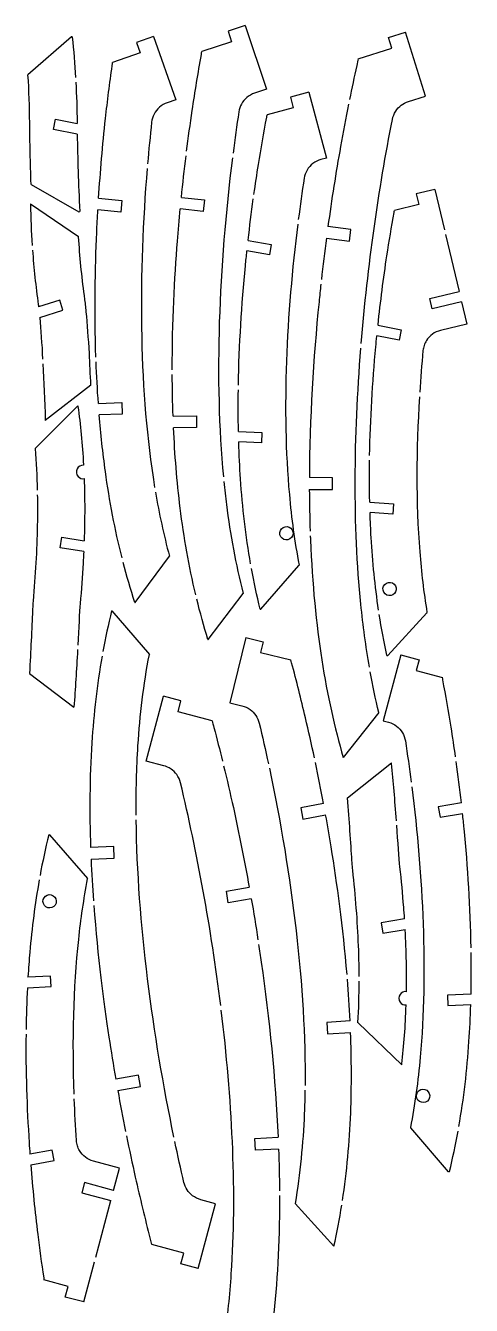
# Model space of a CAD drawing. Header units: millimetres. Extents: x 3 to 99, y 10 to 1219.
# Drawn here: x 2.9 to 99, y 943.2 to 1219.2 of the extents above; entities that cross this region are included whole.
import ezdxf

# ---------------------------------------------------------------- set-up
doc = ezdxf.new("R2010")
doc.units = ezdxf.units.MM
doc.layers.get('0').update_dxf_attribs({"linetype": 'CONTINUOUS'})

msp = doc.modelspace()

# ---------------------------------------------------------------- linework, layer by layer
for p, q in [((50.22, 1219.24), (46.54, 1218.01)), ((46.54, 1218.01), (47.3, 1215.75)), ((50.22, 1219.24), (54.81, 1205.51)), ((81.15, 1216.65), (84.86, 1217.81)), ((89.17, 1204.01), (84.86, 1217.81)), ((12.77, 1216.79), (3.39, 1208.63)), ((12.95, 1216.81), (12.77, 1216.79)), ((30.47, 1216.91), (26.81, 1215.62)), ((26.81, 1215.62), (27.6, 1213.37)), ((30.47, 1216.91), (35.26, 1203.25)), ((47.3, 1215.75), (40.91, 1213.62)), ((81.87, 1214.35), (81.15, 1216.65)), ((27.6, 1213.37), (21.65, 1211.29)), ((74.63, 1212.09), (81.87, 1214.35)), ((54.81, 1205.51), (52.27, 1204.67)), ((63.97, 1204.87), (59.99, 1203.8)), ((59.99, 1203.8), (60.61, 1201.49)), ((63.97, 1204.87), (67.78, 1190.65)), ((85.44, 1202.85), (89.17, 1204.01)), ((35.26, 1203.25), (33.43, 1202.61)), ((60.61, 1201.49), (54.98, 1199.98)), ((8.88, 1196.8), (9.3, 1199.03)), ((9.3, 1199.03), (13.99, 1198.12)), ((13.99, 1198.32), (13.99, 1198.12)), ((14.02, 1195.81), (8.88, 1196.8)), ((67.78, 1190.65), (66.58, 1190.33)), ((4.08, 1184.98), (14.39, 1179.09)), ((18.63, 1181.99), (23.65, 1181.51)), ((36.48, 1182.19), (41.46, 1181.64)), ((41.46, 1181.64), (41.19, 1179.15)), ((91.13, 1183.91), (87.12, 1182.96)), ((87.12, 1182.96), (87.68, 1180.63)), ((91.13, 1183.91), (93.22, 1175.16)), ((3.94, 1180.82), (14.26, 1173.76)), ((14.39, 1179.09), (14.58, 1179.12)), ((23.41, 1179.02), (18.47, 1179.49)), ((23.65, 1181.51), (23.41, 1179.02)), ((41.19, 1179.15), (36.23, 1179.7)), ((87.68, 1180.63), (82.44, 1179.38)), ((14.26, 1173.76), (14.32, 1173.76)), ((67.77, 1173.4), (72.74, 1172.72)), ((73.06, 1175.24), (68.1, 1175.92)), ((72.74, 1172.72), (73.06, 1175.24)), ((93.45, 1174.18), (96.38, 1161.88)), ((55.49, 1169.82), (50.63, 1170.66)), ((50.88, 1172.91), (55.88, 1172.05)), ((55.88, 1172.05), (55.49, 1169.82)), ((10.25, 1159.98), (5.68, 1158.54)), ((10.93, 1157.82), (10.25, 1159.98)), ((90.05, 1160.37), (96.38, 1161.88)), ((90.58, 1158.16), (90.05, 1160.37)), ((96.91, 1159.67), (90.58, 1158.16)), ((96.91, 1159.67), (98.07, 1154.83)), ((5.93, 1156.25), (10.93, 1157.82)), ((78.89, 1154.61), (83.9, 1153.6)), ((98.07, 1154.83), (92.38, 1153.47)), ((83.45, 1151.38), (78.65, 1152.35)), ((83.9, 1153.6), (83.45, 1151.38)), ((16.96, 1141.68), (7.13, 1134.09)), ((18.58, 1137.75), (23.63, 1137.91)), ((23.63, 1137.91), (23.71, 1135.41)), ((14.15, 1137.25), (4.97, 1128.03)), ((14.15, 1137.25), (14.18, 1137.09)), ((23.71, 1135.41), (18.77, 1135.25)), ((34.7, 1134.98), (39.73, 1135.06)), ((39.73, 1135.06), (39.77, 1132.56)), ((39.77, 1132.56), (34.8, 1132.47)), ((48.8, 1131.69), (53.87, 1131.47)), ((53.78, 1129.21), (48.86, 1129.42)), ((53.87, 1131.47), (53.78, 1129.21)), ((4.97, 1128.03), (4.93, 1128.03)), ((69.09, 1121.69), (64.09, 1121.74)), ((69.09, 1119.14), (69.09, 1121.69)), ((64.08, 1119.19), (69.09, 1119.14)), ((77.11, 1116.47), (82.21, 1116.1)), ((82.21, 1116.1), (82.06, 1113.85)), ((82.06, 1113.85), (77.18, 1114.19)), ((10.34, 1106.6), (10.69, 1108.87)), ((10.69, 1108.87), (15.51, 1108.12)), ((15.42, 1105.8), (10.34, 1106.6)), ((26.48, 1094.81), (33.9, 1104.82)), ((53.65, 1093.38), (61.81, 1102.81)), ((61.81, 1102.81), (61.88, 1102.83)), ((42.24, 1086.84), (49.79, 1096.74)), ((26.46, 1094.8), (26.48, 1094.81)), ((53.47, 1093.33), (53.65, 1093.38)), ((21.44, 1093), (21.45, 1092.99)), ((21.45, 1092.99), (29.58, 1083.57)), ((81, 1083.38), (89.4, 1092.58)), ((89.4, 1092.58), (89.47, 1092.59)), ((42.22, 1086.83), (42.24, 1086.84)), ((50.36, 1087.22), (46.93, 1073.16)), ((50.36, 1087.22), (54.13, 1086.3)), ((54.13, 1086.3), (53.56, 1083.99)), ((53.56, 1083.99), (60.1, 1082.39)), ((83.8, 1083.5), (79.99, 1069.29)), ((80.82, 1083.34), (81, 1083.38)), ((83.8, 1083.5), (87.78, 1082.44)), ((87.78, 1082.44), (87.16, 1080.13)), ((87.16, 1080.13), (92.79, 1078.62)), ((3.72, 1079.46), (13.28, 1072.18)), ((28.91, 1060.6), (32.66, 1074.57)), ((36.4, 1073.57), (32.66, 1074.57)), ((35.78, 1071.23), (36.4, 1073.57)), ((43.11, 1069.27), (35.78, 1071.23)), ((46.93, 1073.16), (49.53, 1072.53)), ((79.06, 1071.05), (71.38, 1061.38)), ((79.99, 1069.29), (81.19, 1068.97)), ((32.68, 1059.59), (28.91, 1060.6)), ((72.35, 1052.68), (81.79, 1060.18)), ((67.15, 1051.45), (62.23, 1050.48)), ((62.23, 1050.48), (62.71, 1048.02)), ((96.89, 1051.55), (91.89, 1050.69)), ((91.89, 1050.69), (92.27, 1048.46)), ((92.27, 1048.46), (97.14, 1049.3)), ((62.71, 1048.02), (67.6, 1048.99)), ((7.89, 1044.72), (8.07, 1044.67)), ((8.07, 1044.67), (16.21, 1035.24)), ((21.89, 1042.16), (16.9, 1041.94)), ((22, 1039.66), (21.89, 1042.16)), ((17, 1039.44), (22, 1039.66)), ((16.21, 1035.24), (16.27, 1035.22)), ((46.19, 1032.51), (51.11, 1033.4)), ((46.61, 1030.01), (46.19, 1032.51)), ((51.55, 1030.9), (46.61, 1030.01)), ((84.62, 1026.55), (79.57, 1025.66)), ((79.57, 1025.66), (79.96, 1023.43)), ((79.96, 1023.43), (84.76, 1024.28)), ((8.28, 1014.19), (3.39, 1013.97)), ((8.37, 1011.93), (8.28, 1014.19)), ((3.27, 1011.7), (8.37, 1011.93)), ((98.97, 1010.32), (93.9, 1010.1)), ((93.9, 1010.1), (93.99, 1007.84)), ((93.99, 1007.84), (98.91, 1008.06)), ((72.87, 1004.55), (67.85, 1004.21)), ((67.85, 1004.21), (68.01, 1001.72)), ((74.61, 1004.11), (74.55, 1004.12)), ((84, 995.07), (74.61, 1004.11)), ((68.01, 1001.72), (72.97, 1002.05)), ((84, 995.07), (84.03, 995.26)), ((27.27, 992.85), (22.33, 991.99)), ((27.69, 990.38), (27.27, 992.85)), ((22.77, 989.53), (27.69, 990.38)), ((85.96, 981.45), (85.89, 981.46)), ((94.12, 972.01), (85.96, 981.45)), ((52.35, 979.18), (57.35, 979.43)), ((52.46, 976.63), (52.35, 979.18)), ((8.64, 976.63), (3.81, 975.79)), ((9.02, 974.4), (8.64, 976.63)), ((57.45, 976.88), (52.46, 976.63)), ((3.99, 973.52), (9.02, 974.4)), ((23.15, 972.78), (17.5, 974.29)), ((21.86, 967.97), (23.15, 972.78)), ((94.29, 971.97), (94.12, 972.01)), ((15.57, 969.66), (14.98, 967.46)), ((21.86, 967.97), (15.57, 969.66)), ((14.98, 967.46), (21.27, 965.77)), ((18, 953.56), (21.27, 965.77)), ((40.12, 951.13), (43.87, 965.11)), ((43.87, 965.11), (40.65, 965.97)), ((69.38, 955.95), (61.02, 965.18)), ((36.99, 954.44), (30.08, 956.29)), ((69.4, 955.94), (69.38, 955.95)), ((15.41, 943.9), (17.74, 952.59)), ((36.38, 952.13), (36.99, 954.44)), ((40.12, 951.13), (36.38, 952.13)), ((12.05, 947.27), (6.85, 948.66)), ((11.43, 944.96), (12.05, 947.27)), ((15.41, 943.9), (11.43, 944.96))]:
    msp.add_line(p, q)
for points, knots in [([(12.95, 1216.81), (12.95, 1216.79), (12.95, 1216.77), (12.96, 1216.75), (13.27, 1213.85), (13.5, 1210.95), (13.67, 1208.06)], [0.055841, 0.055841, 0.055841, 0.055841, 0.0618959, 0.0618959, 0.0618959, 0.9367797, 0.9367797, 0.9367797, 0.9367797]), ([(37.61, 1192.13), (37.98, 1195.07), (38.39, 1198.01), (38.83, 1200.94), (39.43, 1204.98), (40.08, 1208.98), (40.8, 1213), (40.84, 1213.2), (40.87, 1213.41), (40.91, 1213.62)], [12.077959, 12.077959, 12.077959, 12.077959, 13.307414, 13.307414, 13.307414, 14.995634, 14.995634, 14.995634, 15.080895, 15.080895, 15.080895, 15.080895]), ([(74.63, 1212.09), (74.53, 1211.66), (74.43, 1211.18), (74.3, 1210.62), (73.76, 1208.18), (73.24, 1205.74), (72.74, 1203.29)], [1.4540144, 1.4540144, 1.4540144, 1.4540144, 1.6056578, 1.6056578, 1.6056578, 2.2682675, 2.2682675, 2.2682675, 2.2682675]), ([(18.63, 1181.99), (19, 1187.73), (19.5, 1193.47), (20.12, 1199.19), (20.54, 1202.99), (21.02, 1206.78), (21.55, 1210.58), (21.58, 1210.81), (21.62, 1211.04), (21.65, 1211.29)], [9.768242, 9.768242, 9.768242, 9.768242, 12.147125, 12.147125, 12.147125, 13.729758, 13.729758, 13.729758, 13.825769, 13.825769, 13.825769, 13.825769]), ([(3.77, 1198.26), (3.74, 1201.72), (3.62, 1205.17), (3.4, 1208.6), (3.39, 1208.61), (3.39, 1208.62), (3.39, 1208.63)], [-1.912705, -1.912705, -1.912705, -1.912705, -0.815654, -0.815654, -0.815654, -0.812496, -0.812496, -0.812496, -0.812496]), ([(52.27, 1204.67), (51.64, 1204.46), (51.07, 1204.13), (50.57, 1203.7), (50.11, 1203.31), (49.73, 1202.84), (49.44, 1202.31), (49.15, 1201.79), (48.96, 1201.22), (48.87, 1200.63)], [0, 0, 0, 0, 0.1953222, 0.1953222, 0.1953222, 0.3729293, 0.3729293, 0.3729293, 0.5505363, 0.5505363, 0.5505363, 0.5505363]), ([(33.43, 1202.61), (32.81, 1202.39), (32.23, 1202.05), (31.74, 1201.61), (31.28, 1201.2), (30.89, 1200.71), (30.61, 1200.15), (30.32, 1199.6), (30.14, 1199), (30.07, 1198.39)], [0, 0, 0, 0, 0.1953222, 0.1953222, 0.1953222, 0.379424, 0.379424, 0.379424, 0.5635257, 0.5635257, 0.5635257, 0.5635257]), ([(72.54, 1202.31), (71.93, 1199.27), (71.36, 1196.23), (70.82, 1193.18), (69.8, 1187.47), (68.9, 1181.7), (68.1, 1175.92)], [2.356704, 2.356704, 2.356704, 2.356704, 3.177879, 3.177879, 3.177879, 4.716126, 4.716126, 4.716126, 4.716126]), ([(81.99, 1199), (82.12, 1199.64), (82.37, 1200.26), (82.73, 1200.81), (83.05, 1201.29), (83.45, 1201.71), (83.91, 1202.06), (84.37, 1202.41), (84.89, 1202.67), (85.44, 1202.85)], [0, 0, 0, 0, 0.1953222, 0.1953222, 0.1953222, 0.3666452, 0.3666452, 0.3666452, 0.5379682, 0.5379682, 0.5379682, 0.5379682]), ([(4.08, 1184.98), (4.08, 1184.99), (4.08, 1185), (4.08, 1185.01), (3.9, 1189.71), (3.82, 1194.08), (3.77, 1198.26)], [-1.235536, -1.235536, -1.235536, -1.235536, -1.232616, -1.232616, -1.232616, 0, 0, 0, 0]), ([(52.14, 1182.83), (52.44, 1184.98), (52.76, 1187.13), (53.1, 1189.27), (53.65, 1192.68), (54.24, 1196.07), (54.88, 1199.46), (54.91, 1199.62), (54.94, 1199.78), (54.97, 1199.95), (54.97, 1199.96), (54.97, 1199.97), (54.98, 1199.98)], [9.093198, 9.093198, 9.093198, 9.093198, 9.75779, 9.75779, 9.75779, 10.815455, 10.815455, 10.815455, 10.864698, 10.864698, 10.864698, 10.868405, 10.868405, 10.868405, 10.868405]), ([(14.02, 1195.81), (14.02, 1195.8), (14.02, 1195.78), (14.02, 1195.76), (14.1, 1190.62), (14.26, 1185.16), (14.57, 1179.17), (14.58, 1179.15), (14.58, 1179.13), (14.58, 1179.12)], [0.248406, 0.248406, 0.248406, 0.248406, 0.253185, 0.253185, 0.253185, 1.764441, 1.764441, 1.764441, 1.769172, 1.769172, 1.769172, 1.769172]), ([(66.58, 1190.33), (65.96, 1190.17), (65.38, 1189.88), (64.86, 1189.49), (64.35, 1189.1), (63.92, 1188.61), (63.6, 1188.06), (63.28, 1187.52), (63.07, 1186.93), (62.98, 1186.32)], [0, 0, 0, 0, 0.1953222, 0.1953222, 0.1953222, 0.3906445, 0.3906445, 0.3906445, 0.5793424, 0.5793424, 0.5793424, 0.5793424]), ([(29.11, 1188.43), (27.22, 1165.83), (27.3, 1141.93), (30.37, 1121.85), (30.48, 1121.11), (30.6, 1120.36), (30.72, 1119.62)], [-8.698448, -8.698448, -8.698448, -8.698448, -2.551453, -2.551453, -2.551453, -2.322923, -2.322923, -2.322923, -2.322923]), ([(50.88, 1172.91), (50.88, 1172.93), (50.88, 1172.95), (50.89, 1172.97), (51.22, 1175.93), (51.59, 1178.89), (52, 1181.84)], [8.0713295, 8.0713295, 8.0713295, 8.0713295, 8.0771184, 8.0771184, 8.0771184, 8.9910799, 8.9910799, 8.9910799, 8.9910799]), ([(3.94, 1180.82), (3.94, 1180.78), (3.94, 1180.74), (3.94, 1180.7), (3.98, 1177.73), (4.1, 1174.77), (4.3, 1171.83)], [0.0503457, 0.0503457, 0.0503457, 0.0503457, 0.061895, 0.061895, 0.061895, 0.9532638, 0.9532638, 0.9532638, 0.9532638]), ([(18.05, 1147.73), (17.7, 1157.67), (17.88, 1166.93), (18.22, 1174.61), (18.3, 1176.23), (18.38, 1177.86), (18.47, 1179.49)], [5.555923, 5.555923, 5.555923, 5.555923, 8.745666, 8.745666, 8.745666, 9.422315, 9.422315, 9.422315, 9.422315]), ([(34.52, 1144.97), (34.51, 1155.26), (35.02, 1164.82), (35.63, 1172.73), (35.81, 1175.05), (36.01, 1177.38), (36.23, 1179.7)], [6.072518, 6.072518, 6.072518, 6.072518, 9.37712, 9.37712, 9.37712, 10.347679, 10.347679, 10.347679, 10.347679]), ([(78.89, 1154.61), (78.89, 1154.63), (78.89, 1154.65), (78.9, 1154.67), (79.43, 1159.65), (80.07, 1164.65), (80.82, 1169.61), (81.29, 1172.72), (81.8, 1175.81), (82.36, 1178.91), (82.38, 1179.05), (82.41, 1179.2), (82.43, 1179.35), (82.44, 1179.36), (82.44, 1179.37), (82.44, 1179.38)], [7.22019, 7.22019, 7.22019, 7.22019, 7.225769, 7.225769, 7.225769, 8.76059, 8.76059, 8.76059, 9.72079, 9.72079, 9.72079, 9.765174, 9.765174, 9.765174, 9.769008, 9.769008, 9.769008, 9.769008]), ([(61.58, 1176.42), (59.15, 1157.12), (58.13, 1136.3), (59.77, 1118.09), (60.23, 1112.97), (60.91, 1107.92), (61.86, 1102.88), (61.87, 1102.86), (61.87, 1102.84), (61.88, 1102.83)], [-7.865572, -7.865572, -7.865572, -7.865572, -2.33717, -2.33717, -2.33717, -0.784249, -0.784249, -0.784249, -0.778625, -0.778625, -0.778625, -0.778625]), ([(15.64, 1160.43), (15.61, 1160.63), (15.59, 1160.82), (15.56, 1161.01), (15, 1165.26), (14.57, 1169.48), (14.32, 1173.71), (14.32, 1173.72), (14.32, 1173.74), (14.32, 1173.76)], [-2.24468, -2.24468, -2.24468, -2.24468, -2.182907, -2.182907, -2.182907, -0.825012, -0.825012, -0.825012, -0.818968, -0.818968, -0.818968, -0.818968]), ([(48.78, 1141.69), (48.94, 1150.4), (49.49, 1159.12), (50.3, 1167.43), (50.4, 1168.48), (50.51, 1169.54), (50.62, 1170.6), (50.63, 1170.62), (50.63, 1170.64), (50.63, 1170.66)], [4.939625, 4.939625, 4.939625, 4.939625, 7.506244, 7.506244, 7.506244, 7.832639, 7.832639, 7.832639, 7.839198, 7.839198, 7.839198, 7.839198]), ([(66.57, 1163.47), (66.43, 1162.2), (66.3, 1160.93), (66.17, 1159.66), (64.93, 1147.38), (64.14, 1134.45), (64.09, 1121.74)], [5.820077, 5.820077, 5.820077, 5.820077, 6.159497, 6.159497, 6.159497, 9.44666, 9.44666, 9.44666, 9.44666]), ([(16.96, 1141.68), (16.96, 1141.69), (16.96, 1141.7), (16.96, 1141.71), (16.86, 1143.99), (16.75, 1146.29), (16.63, 1148.52), (16.45, 1151.78), (16.24, 1154.86), (15.98, 1157.52), (15.87, 1158.55), (15.77, 1159.51), (15.64, 1160.43)], [-1.225222, -1.225222, -1.225222, -1.225222, -1.223394, -1.223394, -1.223394, -0.820117, -0.820117, -0.820117, -0.227691, -0.227691, -0.227691, 0, 0, 0, 0]), ([(5.61, 1159.07), (5.63, 1158.92), (5.65, 1158.77), (5.67, 1158.61), (5.68, 1158.59), (5.68, 1158.56), (5.68, 1158.54)], [0, 0, 0, 0, 0.04485883, 0.04485883, 0.04485883, 0.05169602, 0.05169602, 0.05169602, 0.05169602]), ([(5.93, 1156.25), (5.94, 1156.23), (5.94, 1156.21), (5.94, 1156.2), (6.18, 1153.7), (6.38, 1150.63), (6.56, 1147.27)], [0.2501339, 0.2501339, 0.2501339, 0.2501339, 0.2539699, 0.2539699, 0.2539699, 0.8485307, 0.8485307, 0.8485307, 0.8485307]), ([(77.09, 1126.47), (77.23, 1134.39), (77.71, 1142.33), (78.42, 1149.92), (78.49, 1150.71), (78.57, 1151.49), (78.65, 1152.28), (78.65, 1152.3), (78.65, 1152.33), (78.65, 1152.35)], [4.401273, 4.401273, 4.401273, 4.401273, 6.738889, 6.738889, 6.738889, 6.981444, 6.981444, 6.981444, 6.988207, 6.988207, 6.988207, 6.988207]), ([(92.38, 1153.47), (91.75, 1153.32), (91.16, 1153.05), (90.64, 1152.68), (90.11, 1152.3), (89.67, 1151.83), (89.33, 1151.28), (89.13, 1150.95), (88.96, 1150.61), (88.84, 1150.24), (88.72, 1149.88), (88.64, 1149.51), (88.6, 1149.12)], [0, 0, 0, 0, 0.1953222, 0.1953222, 0.1953222, 0.3906445, 0.3906445, 0.3906445, 0.5069689, 0.5069689, 0.5069689, 0.6232934, 0.6232934, 0.6232934, 0.6232934]), ([(77.05, 1080.84), (76.26, 1085.33), (75.66, 1089.85), (75.19, 1094.4), (73.47, 1111.39), (73.68, 1130.57), (75.2, 1149.64)], [1.788624, 1.788624, 1.788624, 1.788624, 3.17308, 3.17308, 3.17308, 8.344395, 8.344395, 8.344395, 8.344395]), ([(6.62, 1146.27), (6.81, 1142.46), (6.98, 1138.31), (7.13, 1134.2), (7.13, 1134.16), (7.13, 1134.12), (7.13, 1134.09)], [0.9068765, 0.9068765, 0.9068765, 0.9068765, 1.5699941, 1.5699941, 1.5699941, 1.5762709, 1.5762709, 1.5762709, 1.5762709]), ([(48.8, 1131.69), (48.8, 1131.71), (48.8, 1131.72), (48.8, 1131.74), (48.74, 1134.71), (48.73, 1137.7), (48.77, 1140.69)], [3.9554488, 3.9554488, 3.9554488, 3.9554488, 3.9610129, 3.9610129, 3.9610129, 4.8414629, 4.8414629, 4.8414629, 4.8414629]), ([(87.83, 1139.15), (87.12, 1127.75), (87.05, 1116.31), (87.89, 1105.75), (88.23, 1101.35), (88.75, 1096.99), (89.46, 1092.65), (89.46, 1092.63), (89.46, 1092.61), (89.47, 1092.59)], [-5.313288, -5.313288, -5.313288, -5.313288, -2.113063, -2.113063, -2.113063, -0.781607, -0.781607, -0.781607, -0.775976, -0.775976, -0.775976, -0.775976]), ([(14.18, 1137.09), (14.18, 1137.09), (14.18, 1137.09), (14.18, 1137.09), (14.72, 1133.18), (15.13, 1128.99), (15.37, 1124.46), (15.38, 1124.44), (15.38, 1124.43), (15.38, 1124.41)], [-0.000028, -0.000028, -0.000028, -0.000028, 0, 0, 0, 1.184827, 1.184827, 1.184827, 1.188801, 1.188801, 1.188801, 1.188801]), ([(23.69, 1104.4), (22.13, 1110.54), (20.97, 1116.74), (20.1, 1123.03), (19.53, 1127.11), (19.1, 1131.2), (18.77, 1135.25)], [1.075823, 1.075823, 1.075823, 1.075823, 2.999772, 2.999772, 2.999772, 4.249283, 4.249283, 4.249283, 4.249283]), ([(39.57, 1096.47), (38.09, 1102.63), (37.01, 1108.85), (36.23, 1115.16), (35.51, 1120.94), (35.06, 1126.76), (34.8, 1132.47)], [1.075793, 1.075793, 1.075793, 1.075793, 3.000753, 3.000753, 3.000753, 4.764283, 4.764283, 4.764283, 4.764283]), ([(51.42, 1103.11), (50.36, 1109.19), (49.66, 1115.29), (49.24, 1121.45), (49.07, 1124.06), (48.94, 1126.7), (48.86, 1129.36), (48.86, 1129.38), (48.86, 1129.4), (48.86, 1129.42)], [1.062114, 1.062114, 1.062114, 1.062114, 2.932873, 2.932873, 2.932873, 3.724404, 3.724404, 3.724404, 3.730822, 3.730822, 3.730822, 3.730822]), ([(4.93, 1128.03), (4.93, 1128.01), (4.93, 1128), (4.93, 1127.99), (5.17, 1125.02), (5.32, 1122.04), (5.39, 1119.04)], [0.8311774, 0.8311774, 0.8311774, 0.8311774, 0.8353025, 0.8353025, 0.8353025, 1.7978395, 1.7978395, 1.7978395, 1.7978395]), ([(15.38, 1124.41), (14.83, 1124.44), (14.26, 1124.14), (14, 1123.65), (13.7, 1123.12), (13.8, 1122.4), (14.21, 1121.96), (14.54, 1121.61), (15.04, 1121.44), (15.51, 1121.51)], [-3.028964, -3.028964, -3.028964, -3.028964, -1.888596, -1.888596, -1.888596, -0.637876, -0.637876, -0.637876, 0.339247, 0.339247, 0.339247, 0.339247]), ([(77.11, 1116.47), (77.11, 1116.49), (77.11, 1116.5), (77.11, 1116.52), (77.04, 1119.49), (77.03, 1122.48), (77.07, 1125.47)], [3.4151537, 3.4151537, 3.4151537, 3.4151537, 3.4205694, 3.4205694, 3.4205694, 4.3029595, 4.3029595, 4.3029595, 4.3029595]), ([(15.51, 1121.51), (15.51, 1121.5), (15.51, 1121.48), (15.51, 1121.47), (15.66, 1117.34), (15.67, 1112.92), (15.51, 1108.16), (15.51, 1108.15), (15.51, 1108.13), (15.51, 1108.12)], [1.436661, 1.436661, 1.436661, 1.436661, 1.440505, 1.440505, 1.440505, 2.482907, 2.482907, 2.482907, 2.486294, 2.486294, 2.486294, 2.486294]), ([(45.64, 1120.88), (45.81, 1119.2), (46, 1117.54), (46.21, 1115.9), (47.02, 1109.43), (48.18, 1103.06), (49.79, 1096.74)], [-3.263492, -3.263492, -3.263492, -3.263492, -2.764064, -2.764064, -2.764064, -0.787927, -0.787927, -0.787927, -0.787927]), ([(5.41, 1118.04), (5.45, 1116.17), (5.45, 1114.29), (5.43, 1112.41), (5.35, 1107.1), (5.06, 1101.64), (4.58, 1096.16)], [1.904794, 1.904794, 1.904794, 1.904794, 2.504695, 2.504695, 2.504695, 4.192527, 4.192527, 4.192527, 4.192527]), ([(79.02, 1093.17), (78.25, 1098.36), (77.73, 1103.56), (77.42, 1108.8), (77.32, 1110.56), (77.24, 1112.34), (77.18, 1114.13), (77.18, 1114.15), (77.18, 1114.17), (77.18, 1114.19)], [1.06123, 1.06123, 1.06123, 1.06123, 2.648664, 2.648664, 2.648664, 3.182671, 3.182671, 3.182671, 3.189307, 3.189307, 3.189307, 3.189307]), ([(59.04, 1108.29), (59.63, 1108.25), (60.23, 1108.62), (60.46, 1109.16), (60.71, 1109.71), (60.55, 1110.42), (60.09, 1110.82), (59.64, 1111.21), (58.94, 1111.28), (58.42, 1110.98), (57.89, 1110.67), (57.6, 1110), (57.74, 1109.41), (57.88, 1108.81), (58.43, 1108.34), (59.04, 1108.29)], [-3.141593, -3.141593, -3.141593, -3.141593, -1.910109, -1.910109, -1.910109, -0.647112, -0.647112, -0.647112, 0.593226, 0.593226, 0.593226, 1.867409, 1.867409, 1.867409, 3.141593, 3.141593, 3.141593, 3.141593]), ([(64.29, 1109.19), (64.3, 1108.9), (64.31, 1108.6), (64.32, 1108.31), (65.1, 1089.13), (67.73, 1074.12), (71.38, 1061.38)], [10.537421, 10.537421, 10.537421, 10.537421, 10.615022, 10.615022, 10.615022, 15.682782, 15.682782, 15.682782, 15.682782]), ([(15.42, 1105.8), (15.41, 1105.79), (15.41, 1105.78), (15.41, 1105.77), (15.38, 1104.95), (15.34, 1104.12), (15.29, 1103.28), (15.13, 1100.41), (14.92, 1097.51), (14.66, 1094.6)], [2.6532241, 2.6532241, 2.6532241, 2.6532241, 2.6558435, 2.6558435, 2.6558435, 2.831366, 2.831366, 2.831366, 3.4299802, 3.4299802, 3.4299802, 3.4299802]), ([(53.47, 1093.33), (53.47, 1093.35), (53.46, 1093.37), (53.46, 1093.39), (52.75, 1096.3), (52.13, 1099.21), (51.6, 1102.13)], [0.0557787, 0.0557787, 0.0557787, 0.0557787, 0.0619153, 0.0619153, 0.0619153, 0.9610612, 0.9610612, 0.9610612, 0.9610612]), ([(81.26, 1096.27), (81.85, 1096.21), (82.45, 1096.56), (82.7, 1097.1), (82.96, 1097.65), (82.82, 1098.35), (82.37, 1098.76), (81.94, 1099.17), (81.24, 1099.26), (80.71, 1098.97), (80.17, 1098.68), (79.86, 1098.02), (79.99, 1097.42), (80.11, 1096.82), (80.65, 1096.33), (81.26, 1096.27)], [-3.141593, -3.141593, -3.141593, -3.141593, -1.910109, -1.910109, -1.910109, -0.647112, -0.647112, -0.647112, 0.593226, 0.593226, 0.593226, 1.867409, 1.867409, 1.867409, 3.141593, 3.141593, 3.141593, 3.141593]), ([(4.58, 1096.16), (4.5, 1095.21), (4.44, 1094.2), (4.38, 1093.03), (4.28, 1091.19), (4.19, 1089), (4.08, 1086.53), (3.98, 1084.36), (3.86, 1081.98), (3.72, 1079.48), (3.72, 1079.47), (3.72, 1079.47), (3.72, 1079.46)], [0, 0, 0, 0, 0.2167631, 0.2167631, 0.2167631, 0.5564976, 0.5564976, 0.5564976, 0.8550687, 0.8550687, 0.8550687, 0.8559386, 0.8559386, 0.8559386, 0.8559386]), ([(80.82, 1083.34), (80.82, 1083.36), (80.81, 1083.38), (80.81, 1083.4), (80.17, 1086.32), (79.63, 1089.25), (79.17, 1092.18)], [0.0557858, 0.0557858, 0.0557858, 0.0557858, 0.06191, 0.06191, 0.06191, 0.9603372, 0.9603372, 0.9603372, 0.9603372]), ([(14.09, 1084.62), (13.86, 1080.1), (13.62, 1076.24), (13.29, 1072.25), (13.29, 1072.23), (13.28, 1072.2), (13.28, 1072.18)], [0.6179931, 0.6179931, 0.6179931, 0.6179931, 1.3371873, 1.3371873, 1.3371873, 1.3416675, 1.3416675, 1.3416675, 1.3416675]), ([(19.37, 1083.21), (18.28, 1077.04), (17.57, 1070.83), (17.17, 1064.55), (16.68, 1056.98), (16.65, 1049.33), (16.9, 1041.94)], [1.075206, 1.075206, 1.075206, 1.075206, 2.978448, 2.978448, 2.978448, 5.269575, 5.269575, 5.269575, 5.269575]), ([(26.73, 1048.89), (26.69, 1054.04), (26.81, 1059.06), (27.12, 1063.9), (27.55, 1070.52), (28.32, 1077.06), (29.58, 1083.57)], [-4.259981, -4.259981, -4.259981, -4.259981, -2.793426, -2.793426, -2.793426, -0.786304, -0.786304, -0.786304, -0.786304]), ([(65.19, 1061.26), (64.57, 1064.16), (63.92, 1067.05), (63.24, 1069.94), (62.31, 1073.91), (61.32, 1077.84), (60.27, 1081.79), (60.21, 1081.98), (60.16, 1082.19), (60.1, 1082.39)], [12.077959, 12.077959, 12.077959, 12.077959, 13.307414, 13.307414, 13.307414, 14.995634, 14.995634, 14.995634, 15.080895, 15.080895, 15.080895, 15.080895]), ([(95.63, 1061.47), (95.33, 1063.62), (95.01, 1065.77), (94.66, 1067.91), (94.12, 1071.32), (93.53, 1074.71), (92.89, 1078.1), (92.86, 1078.26), (92.83, 1078.42), (92.8, 1078.58), (92.8, 1078.6), (92.79, 1078.61), (92.79, 1078.62)], [9.093198, 9.093198, 9.093198, 9.093198, 9.75779, 9.75779, 9.75779, 10.815455, 10.815455, 10.815455, 10.864698, 10.864698, 10.864698, 10.868405, 10.868405, 10.868405, 10.868405]), ([(49.53, 1072.53), (50.17, 1072.37), (50.78, 1072.09), (51.31, 1071.7), (51.8, 1071.35), (52.21, 1070.92), (52.55, 1070.42), (52.88, 1069.92), (53.12, 1069.37), (53.26, 1068.78)], [0, 0, 0, 0, 0.1953222, 0.1953222, 0.1953222, 0.3729293, 0.3729293, 0.3729293, 0.5505363, 0.5505363, 0.5505363, 0.5505363]), ([(43.11, 1069.27), (43.22, 1068.84), (43.35, 1068.37), (43.5, 1067.82), (44.14, 1065.4), (44.76, 1062.98), (45.35, 1060.56)], [1.4540144, 1.4540144, 1.4540144, 1.4540144, 1.6056578, 1.6056578, 1.6056578, 2.2682675, 2.2682675, 2.2682675, 2.2682675]), ([(81.19, 1068.97), (81.81, 1068.8), (82.39, 1068.52), (82.9, 1068.13), (83.42, 1067.74), (83.85, 1067.25), (84.17, 1066.7), (84.49, 1066.16), (84.7, 1065.57), (84.79, 1064.95)], [0, 0, 0, 0, 0.1953222, 0.1953222, 0.1953222, 0.3906445, 0.3906445, 0.3906445, 0.5793424, 0.5793424, 0.5793424, 0.5793424]), ([(82.86, 1047.72), (82.54, 1052.23), (82.22, 1056.09), (81.8, 1060.08), (81.8, 1060.11), (81.8, 1060.15), (81.79, 1060.18)], [0.6180311, 0.6180311, 0.6180311, 0.6180311, 1.3371873, 1.3371873, 1.3371873, 1.3437043, 1.3437043, 1.3437043, 1.3437043]), ([(96.89, 1051.55), (96.89, 1051.57), (96.88, 1051.59), (96.88, 1051.61), (96.55, 1054.57), (96.18, 1057.53), (95.77, 1060.48)], [8.0713295, 8.0713295, 8.0713295, 8.0713295, 8.0771184, 8.0771184, 8.0771184, 8.9910799, 8.9910799, 8.9910799, 8.9910799]), ([(36.29, 1055.89), (36.14, 1056.53), (35.86, 1057.13), (35.48, 1057.67), (35.14, 1058.14), (34.72, 1058.54), (34.25, 1058.87), (33.77, 1059.2), (33.24, 1059.44), (32.68, 1059.59)], [0, 0, 0, 0, 0.1953222, 0.1953222, 0.1953222, 0.3666452, 0.3666452, 0.3666452, 0.5379682, 0.5379682, 0.5379682, 0.5379682]), ([(45.59, 1059.58), (46.33, 1056.58), (47.02, 1053.56), (47.69, 1050.54), (48.94, 1044.88), (50.08, 1039.14), (51.11, 1033.4)], [2.356704, 2.356704, 2.356704, 2.356704, 3.177879, 3.177879, 3.177879, 4.716126, 4.716126, 4.716126, 4.716126]), ([(86.18, 1055.05), (88.62, 1035.76), (89.64, 1014.93), (88, 996.73), (87.54, 991.61), (86.86, 986.55), (85.9, 981.52), (85.9, 981.5), (85.9, 981.48), (85.89, 981.46)], [-7.865572, -7.865572, -7.865572, -7.865572, -2.33717, -2.33717, -2.33717, -0.784249, -0.784249, -0.784249, -0.778625, -0.778625, -0.778625, -0.778625]), ([(73.55, 1035.99), (73.45, 1036.93), (73.37, 1037.95), (73.28, 1039.12), (73.15, 1040.95), (73.02, 1043.14), (72.85, 1045.61), (72.71, 1047.77), (72.54, 1050.15), (72.35, 1052.65), (72.35, 1052.66), (72.35, 1052.67), (72.35, 1052.68)], [0, 0, 0, 0, 0.2167631, 0.2167631, 0.2167631, 0.5564976, 0.5564976, 0.5564976, 0.8550687, 0.8550687, 0.8550687, 0.8563342, 0.8563342, 0.8563342, 0.8563342]), ([(98.98, 1020.32), (98.83, 1029.04), (98.27, 1037.76), (97.47, 1046.06), (97.36, 1047.12), (97.26, 1048.18), (97.14, 1049.23), (97.14, 1049.25), (97.14, 1049.28), (97.14, 1049.3)], [4.939625, 4.939625, 4.939625, 4.939625, 7.506244, 7.506244, 7.506244, 7.832639, 7.832639, 7.832639, 7.839198, 7.839198, 7.839198, 7.839198]), ([(72.21, 1014.53), (71.36, 1024.78), (70.06, 1034.26), (68.78, 1042.09), (68.41, 1044.39), (68.01, 1046.69), (67.6, 1048.99)], [6.072518, 6.072518, 6.072518, 6.072518, 9.37712, 9.37712, 9.37712, 10.347679, 10.347679, 10.347679, 10.347679]), ([(7.89, 1044.72), (7.88, 1044.7), (7.88, 1044.68), (7.87, 1044.66), (7.16, 1041.75), (6.53, 1038.84), (6, 1035.92)], [0.0557858, 0.0557858, 0.0557858, 0.0557858, 0.06191, 0.06191, 0.06191, 0.9603372, 0.9603372, 0.9603372, 0.9603372]), ([(74.84, 1014.12), (74.83, 1015.99), (74.8, 1017.87), (74.73, 1019.76), (74.55, 1025.06), (74.14, 1030.52), (73.55, 1035.99)], [1.903058, 1.903058, 1.903058, 1.903058, 2.504695, 2.504695, 2.504695, 4.192527, 4.192527, 4.192527, 4.192527]), ([(84.62, 1026.55), (84.62, 1026.57), (84.62, 1026.59), (84.62, 1026.61), (84.57, 1027.43), (84.51, 1028.26), (84.44, 1029.1), (84.23, 1031.96), (83.95, 1034.85), (83.63, 1037.75)], [2.6520333, 2.6520333, 2.6520333, 2.6520333, 2.6558435, 2.6558435, 2.6558435, 2.831366, 2.831366, 2.831366, 3.4299802, 3.4299802, 3.4299802, 3.4299802]), ([(5.82, 1034.94), (4.9, 1029.78), (4.24, 1024.59), (3.79, 1019.36), (3.64, 1017.6), (3.5, 1015.82), (3.4, 1014.04), (3.39, 1014.02), (3.39, 1013.99), (3.39, 1013.97)], [1.06123, 1.06123, 1.06123, 1.06123, 2.648664, 2.648664, 2.648664, 3.182671, 3.182671, 3.182671, 3.189307, 3.189307, 3.189307, 3.189307]), ([(13.35, 988.73), (12.96, 1000.15), (13.2, 1011.58), (14.33, 1022.12), (14.8, 1026.5), (15.43, 1030.85), (16.26, 1035.17), (16.27, 1035.19), (16.27, 1035.21), (16.27, 1035.22)], [-5.313288, -5.313288, -5.313288, -5.313288, -2.113063, -2.113063, -2.113063, -0.781607, -0.781607, -0.781607, -0.775976, -0.775976, -0.775976, -0.775976]), ([(7.97, 1031.78), (7.38, 1031.73), (6.84, 1031.29), (6.68, 1030.72), (6.52, 1030.14), (6.77, 1029.46), (7.28, 1029.13), (7.78, 1028.81), (8.48, 1028.84), (8.95, 1029.2), (9.43, 1029.58), (9.63, 1030.28), (9.41, 1030.85), (9.19, 1031.43), (8.58, 1031.82), (7.97, 1031.78)], [-3.141593, -3.141593, -3.141593, -3.141593, -1.910109, -1.910109, -1.910109, -0.647112, -0.647112, -0.647112, 0.593226, 0.593226, 0.593226, 1.867409, 1.867409, 1.867409, 3.141593, 3.141593, 3.141593, 3.141593]), ([(17.59, 1029.46), (18.43, 1018.36), (19.75, 1008.42), (20.86, 1001.04), (21.32, 998.03), (21.81, 995.01), (22.33, 991.99)], [6.592664, 6.592664, 6.592664, 6.592664, 10.235894, 10.235894, 10.235894, 11.722405, 11.722405, 11.722405, 11.722405]), ([(85.03, 1010.84), (85.04, 1010.87), (85.04, 1010.89), (85.04, 1010.91), (85.1, 1015.04), (85.02, 1019.46), (84.76, 1024.21), (84.76, 1024.24), (84.76, 1024.26), (84.76, 1024.28)], [1.434873, 1.434873, 1.434873, 1.434873, 1.440505, 1.440505, 1.440505, 2.482907, 2.482907, 2.482907, 2.487833, 2.487833, 2.487833, 2.487833]), ([(53.15, 1021.03), (53.34, 1019.76), (53.53, 1018.5), (53.71, 1017.24), (55.45, 1005.02), (56.77, 992.13), (57.35, 979.43)], [5.820077, 5.820077, 5.820077, 5.820077, 6.159497, 6.159497, 6.159497, 9.44666, 9.44666, 9.44666, 9.44666]), ([(98.97, 1010.32), (98.97, 1010.34), (98.97, 1010.36), (98.97, 1010.38), (99.03, 1013.35), (99.04, 1016.33), (99, 1019.32)], [3.9554488, 3.9554488, 3.9554488, 3.9554488, 3.9610129, 3.9610129, 3.9610129, 4.8414629, 4.8414629, 4.8414629, 4.8414629]), ([(3.27, 1011.7), (3.26, 1011.68), (3.26, 1011.67), (3.26, 1011.65), (3.11, 1008.69), (3.02, 1005.7), (2.98, 1002.71)], [3.4151537, 3.4151537, 3.4151537, 3.4151537, 3.4205694, 3.4205694, 3.4205694, 4.3029595, 4.3029595, 4.3029595, 4.3029595]), ([(74.55, 1004.12), (74.55, 1004.14), (74.55, 1004.16), (74.56, 1004.18), (74.74, 1007.15), (74.83, 1010.12), (74.84, 1013.12)], [0.829302, 0.829302, 0.829302, 0.829302, 0.8353025, 0.8353025, 0.8353025, 1.7960894, 1.7960894, 1.7960894, 1.7960894]), ([(85.03, 1010.84), (84.51, 1010.92), (83.95, 1010.69), (83.64, 1010.26), (83.29, 1009.77), (83.3, 1009.05), (83.66, 1008.56), (83.96, 1008.16), (84.47, 1007.94), (84.97, 1007.99)], [-0.353916, -0.353916, -0.353916, -0.353916, 0.748353, 0.748353, 0.748353, 2.007439, 2.007439, 2.007439, 3.043634, 3.043634, 3.043634, 3.043634]), ([(84.03, 995.26), (84.03, 995.26), (84.03, 995.26), (84.03, 995.26), (84.48, 999.19), (84.81, 1003.38), (84.96, 1007.92), (84.96, 1007.94), (84.96, 1007.96), (84.97, 1007.99)], [-0.000041, -0.000041, -0.000041, -0.000041, 0, 0, 0, 1.184827, 1.184827, 1.184827, 1.190649, 1.190649, 1.190649, 1.190649]), ([(96.34, 981.75), (97.41, 987.83), (98.11, 993.93), (98.52, 1000.09), (98.7, 1002.7), (98.83, 1005.34), (98.91, 1007.99), (98.91, 1008.01), (98.91, 1008.04), (98.91, 1008.06)], [1.062114, 1.062114, 1.062114, 1.062114, 2.932873, 2.932873, 2.932873, 3.724404, 3.724404, 3.724404, 3.730822, 3.730822, 3.730822, 3.730822]), ([(46.07, 938.04), (46.67, 942.55), (47.09, 947.09), (47.37, 951.66), (48.4, 968.71), (47.4, 987.86), (45.1, 1006.85)], [1.788624, 1.788624, 1.788624, 1.788624, 3.17308, 3.17308, 3.17308, 8.344395, 8.344395, 8.344395, 8.344395]), ([(2.97, 1001.71), (2.88, 993.78), (3.15, 985.84), (3.65, 978.23), (3.7, 977.44), (3.75, 976.65), (3.81, 975.86), (3.81, 975.84), (3.81, 975.81), (3.81, 975.79)], [4.401273, 4.401273, 4.401273, 4.401273, 6.738889, 6.738889, 6.738889, 6.981444, 6.981444, 6.981444, 6.988207, 6.988207, 6.988207, 6.988207]), ([(71.23, 965.77), (72.19, 972.04), (72.75, 978.32), (73, 984.67), (73.23, 990.49), (73.2, 996.33), (72.97, 1002.05)], [1.075793, 1.075793, 1.075793, 1.075793, 3.000753, 3.000753, 3.000753, 4.764283, 4.764283, 4.764283, 4.764283]), ([(63.14, 989.59), (63.11, 987.9), (63.06, 986.23), (62.99, 984.58), (62.72, 978.06), (62.1, 971.61), (61.02, 965.18)], [-3.263492, -3.263492, -3.263492, -3.263492, -2.764064, -2.764064, -2.764064, -0.787927, -0.787927, -0.787927, -0.787927]), ([(88.73, 986.93), (89.32, 986.97), (89.86, 987.41), (90.01, 987.98), (90.17, 988.57), (89.92, 989.24), (89.41, 989.57), (88.91, 989.9), (88.21, 989.87), (87.74, 989.5), (87.26, 989.13), (87.06, 988.42), (87.28, 987.85), (87.5, 987.28), (88.12, 986.89), (88.73, 986.93)], [-3.141593, -3.141593, -3.141593, -3.141593, -1.910109, -1.910109, -1.910109, -0.647112, -0.647112, -0.647112, 0.593226, 0.593226, 0.593226, 1.867409, 1.867409, 1.867409, 3.141593, 3.141593, 3.141593, 3.141593]), ([(94.29, 971.97), (94.3, 971.99), (94.3, 972.01), (94.31, 972.03), (95.02, 974.94), (95.64, 977.85), (96.17, 980.77)], [0.0557787, 0.0557787, 0.0557787, 0.0557787, 0.0619153, 0.0619153, 0.0619153, 0.9610612, 0.9610612, 0.9610612, 0.9610612]), ([(17.5, 974.29), (16.88, 974.46), (16.29, 974.74), (15.78, 975.13), (15.27, 975.52), (14.84, 976.01), (14.52, 976.57), (14.32, 976.9), (14.17, 977.25), (14.05, 977.61), (13.94, 977.98), (13.87, 978.36), (13.85, 978.74)], [0, 0, 0, 0, 0.1953222, 0.1953222, 0.1953222, 0.3906445, 0.3906445, 0.3906445, 0.5069689, 0.5069689, 0.5069689, 0.6232934, 0.6232934, 0.6232934, 0.6232934]), ([(24.64, 979.71), (25.24, 976.74), (25.88, 973.78), (26.54, 970.82), (27.55, 966.36), (28.62, 961.92), (29.77, 957.48), (29.87, 957.08), (29.97, 956.68), (30.08, 956.29)], [13.743676, 13.743676, 13.743676, 13.743676, 15.211401, 15.211401, 15.211401, 17.433313, 17.433313, 17.433313, 17.637531, 17.637531, 17.637531, 17.637531]), ([(3.99, 973.52), (3.99, 973.51), (3.99, 973.49), (3.99, 973.47), (4.39, 968.47), (4.89, 963.46), (5.5, 958.48), (5.89, 955.36), (6.31, 952.25), (6.78, 949.14), (6.8, 949), (6.82, 948.85), (6.84, 948.7), (6.85, 948.69), (6.85, 948.67), (6.85, 948.66)], [7.22019, 7.22019, 7.22019, 7.22019, 7.225769, 7.225769, 7.225769, 8.76059, 8.76059, 8.76059, 9.72079, 9.72079, 9.72079, 9.765174, 9.765174, 9.765174, 9.769008, 9.769008, 9.769008, 9.769008]), ([(40.65, 965.97), (40.02, 966.14), (39.42, 966.43), (38.9, 966.83), (38.43, 967.19), (38.03, 967.62), (37.72, 968.11), (37.4, 968.6), (37.17, 969.14), (37.04, 969.71)], [0, 0, 0, 0, 0.1953222, 0.1953222, 0.1953222, 0.3682984, 0.3682984, 0.3682984, 0.5412745, 0.5412745, 0.5412745, 0.5412745]), ([(57.66, 966.89), (57.66, 966.59), (57.66, 966.3), (57.66, 966), (57.67, 946.81), (55.66, 931.7), (52.53, 918.83)], [10.537421, 10.537421, 10.537421, 10.537421, 10.615022, 10.615022, 10.615022, 15.682782, 15.682782, 15.682782, 15.682782])]:
    msp.add_open_spline(points, degree=3, knots=knots)
for points in [[(13.72, 1207.06), (13.88, 1204.15), (13.96, 1201.24), (13.99, 1198.32)], [(30.07, 1198.39), (29.75, 1195.43), (29.45, 1192.44), (29.19, 1189.43)], [(48.87, 1200.63), (48.42, 1197.68), (48, 1194.7), (47.62, 1191.71)], [(75.28, 1150.64), (76.65, 1167.38), (79.03, 1184.02), (81.99, 1199)], [(36.48, 1182.19), (36.78, 1185.17), (37.12, 1188.15), (37.49, 1191.13)], [(47.49, 1190.72), (44.53, 1167.23), (43.57, 1142.8), (45.55, 1121.88)], [(62.98, 1186.32), (62.52, 1183.4), (62.1, 1180.42), (61.71, 1177.41)], [(67.77, 1173.4), (67.37, 1170.42), (67.01, 1167.44), (66.68, 1164.47)], [(4.37, 1170.83), (4.66, 1166.89), (5.08, 1162.97), (5.61, 1159.07)], [(88.6, 1149.12), (88.33, 1146.15), (88.09, 1143.15), (87.89, 1140.15)], [(18.58, 1137.75), (18.36, 1140.78), (18.2, 1143.79), (18.09, 1146.73)], [(34.7, 1134.98), (34.59, 1138.02), (34.53, 1141.02), (34.52, 1143.97)], [(30.89, 1118.63), (31.69, 1113.98), (32.68, 1109.38), (33.9, 1104.82)], [(64.08, 1119.19), (64.1, 1116.17), (64.15, 1113.17), (64.25, 1110.19)], [(26.46, 1094.8), (25.52, 1097.67), (24.68, 1100.54), (23.93, 1103.44)], [(14.66, 1094.6), (14.49, 1092.73), (14.32, 1089.18), (14.14, 1085.62)], [(42.22, 1086.83), (41.32, 1089.71), (40.52, 1092.6), (39.8, 1095.5)], [(21.44, 1093), (20.71, 1090.07), (20.08, 1087.14), (19.54, 1084.2)], [(79.06, 1071.05), (78.36, 1073.97), (77.75, 1076.91), (77.22, 1079.86)], [(53.26, 1068.78), (53.95, 1065.88), (54.62, 1062.95), (55.25, 1060.01)], [(84.79, 1064.95), (85.24, 1062.03), (85.67, 1059.06), (86.06, 1056.04)], [(67.15, 1051.45), (66.6, 1054.4), (66.01, 1057.34), (65.39, 1060.28)], [(55.46, 1059.03), (60.37, 1035.87), (63.37, 1011.6), (63.15, 990.59)], [(44.98, 1007.84), (42.92, 1024.52), (39.86, 1041.04), (36.29, 1055.89)], [(34.88, 979.47), (30.3, 1001.42), (27.02, 1025.79), (26.74, 1047.89)], [(83.63, 1037.75), (83.42, 1039.62), (83.19, 1043.17), (82.93, 1046.73)], [(17, 1039.44), (17.13, 1036.39), (17.31, 1033.38), (17.52, 1030.46)], [(51.55, 1030.9), (52.07, 1027.94), (52.55, 1024.97), (53, 1022.02)], [(72.87, 1004.55), (72.72, 1007.59), (72.52, 1010.59), (72.29, 1013.53)], [(22.77, 989.53), (23.29, 986.58), (23.85, 983.63), (24.44, 980.69)], [(13.85, 978.74), (13.65, 981.72), (13.5, 984.72), (13.38, 987.73)], [(37.04, 969.71), (36.36, 972.58), (35.71, 975.51), (35.08, 978.49)], [(57.45, 976.88), (57.56, 973.87), (57.63, 970.86), (57.66, 967.89)], [(69.4, 955.94), (70.05, 958.89), (70.61, 961.83), (71.08, 964.78)]]:
    msp.add_open_spline(points, degree=3)

doc.saveas('drawing.dxf')
